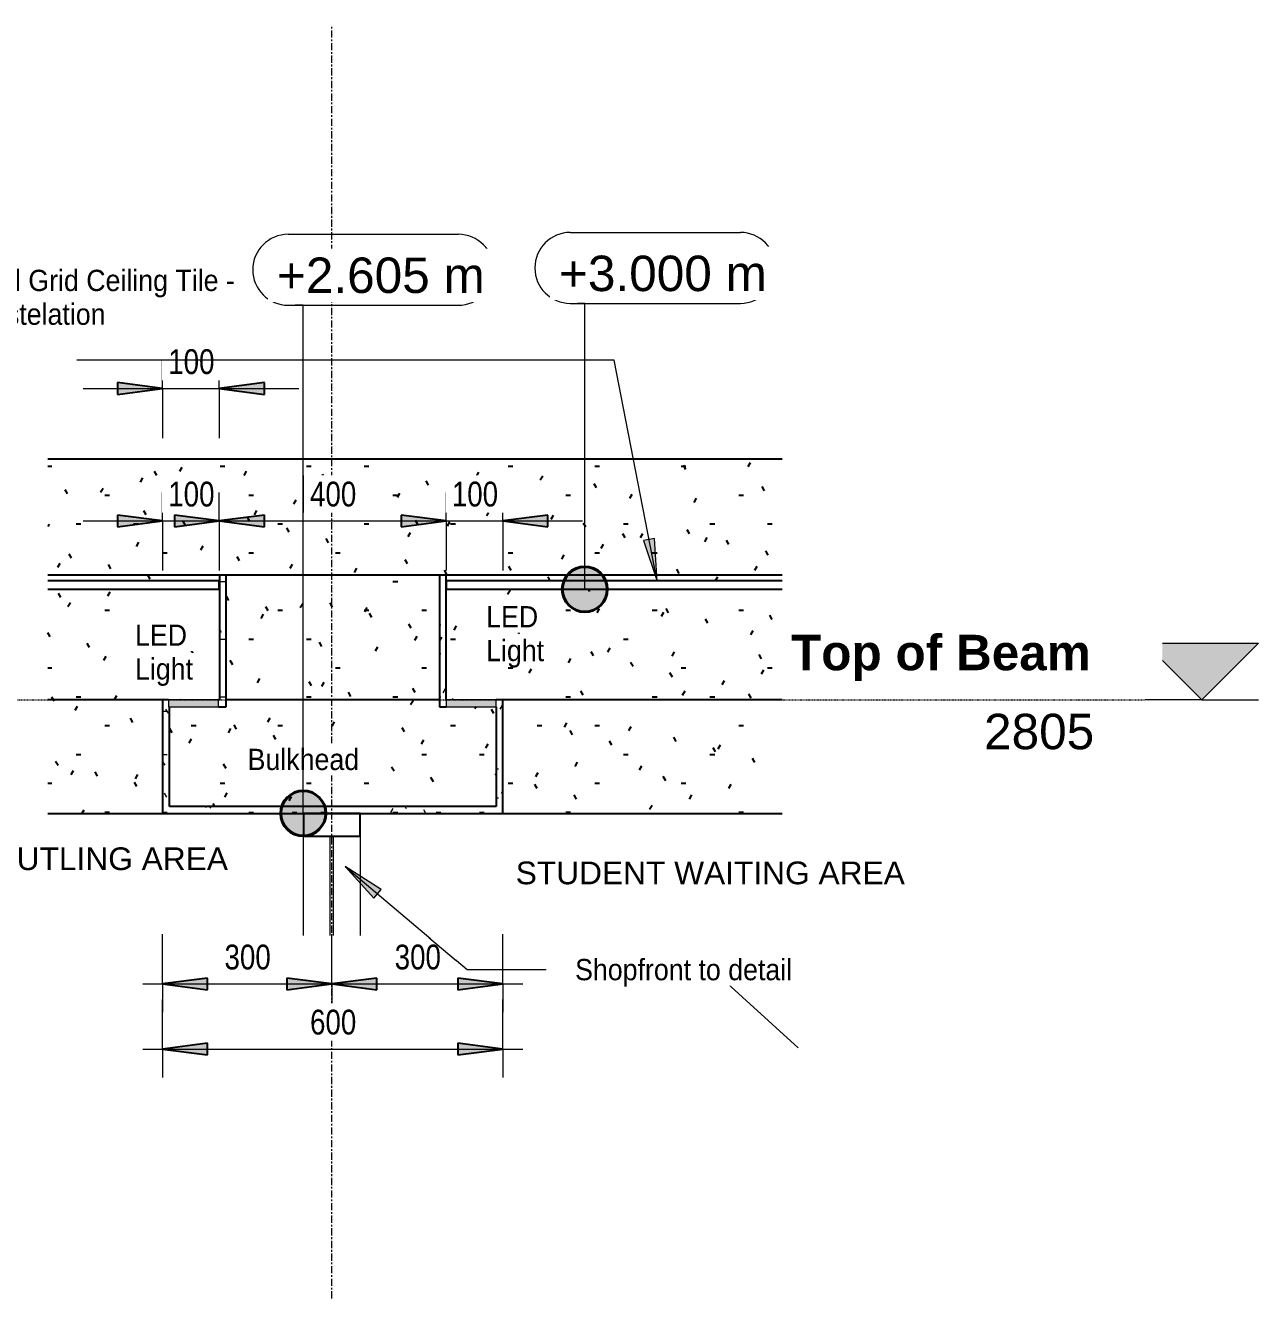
# Model space of a CAD drawing. Header units: millimetres. Extents: x 2814 to 112404, y -27229 to 26301.
# Drawn here: x 92005 to 94179, y 1750 to 3994 of the extents above; entities that cross this region are included whole.
import ezdxf

# ---------------------------------------------------------------- set-up
doc = ezdxf.new("R2010")
doc.units = ezdxf.units.MM
doc.linetypes.add('1000 Dashed', pattern=[2, 1, -1])
doc.linetypes.add('Grid Line', pattern=[22.225, 12.7, -3.175, 3.175, -3.175])
for name, color, linetype, lineweight in [('A-ANNO-DIMS', 211, 'Continuous', 5), ('A-ANNO-DIMS-25', 211, 'Continuous', 5), ('A-AREA-IDEN', 2, 'Continuous', 5), ('A-CLNG', 13, 'Continuous', 9), ('A-CLNG-PATT', 13, 'Continuous', 9), ('A-DETL-GENF', 92, 'Continuous', 5), ('A-DETL-THIN', 151, 'Continuous', 5), ('A-FLOR-LEVL', 51, 'Continuous', 5), ('A-GLAZ-CURT', 52, 'Continuous', 5), ('A-GLAZ-CWMG', 51, 'Continuous', 5), ('G-ANNO-DIMS', 111, 'Continuous', 5), ('G-ANNO-TEXT', 231, 'Continuous', 5), ('S-GRID', 1, 'Continuous', 5)]:
    doc.layers.add(name, color=color, linetype=linetype, lineweight=lineweight)
doc.styles.add('Arial_10', font='arial.ttf', dxfattribs={"height": 62.5})
doc.styles.add('Arial_11', font='arial.ttf', dxfattribs={"width": 0.8, "height": 43.75})
doc.styles.add('Arial_12', font='arial.ttf', dxfattribs={"width": 0.9, "height": 37.5})
doc.styles.add('Arial_13', font='arial.ttf', dxfattribs={"height": 40})
doc.styles.add('Arial_B_1', font='arialbd.ttf', dxfattribs={"height": 62.5})
doc.dimstyles.new('SVA_Arc_Length-1_8mm_BLUE_Arrow_4', dxfattribs={"dimscale": 304.8, "dimtxt": 44.636349, "dimasz": 0.260417, "dimexe": 0.164042, "dimexo": 0.0625, "dimgap": 0.04101, "dimtad": 1, "dimdec": 0, "dimrnd": 5, "dimzin": 0, "dimdsep": 46, "dimtxsty": 'Arial_11', "dimsah": 1, "dimcen": 0.09, "dimdle": 0.114829, "dimazin": 0, "dimtfac": 1, "dimtdec": 4, "dimtix": 1, "dimtmove": 0, "dimatfit": 3, "dimfxl": 0.287073, "dimfxlon": 1, "dimtvp": 1, "dimtfill": 1, "dimtolj": 1, "dimtzin": 0, "dimarcsym": 2})
pattern_1 = [(0, (1009.8, 3166.025), (203.2, 50.8), [8.382, -144.018, 8.382, -144.018, -812.8]), (0, (1009.8, 3166.025), (203.2, 50.8), [-304.8, 8.382, -296.418, 8.382, -144.018, -355.6]), (0, (1009.8, 3166.025), (203.2, 50.8), [-762, 8.382, -93.218, 8.382, -245.618]), (120, (1086, 3191.425), (-145.5941, 150.57636), [8.382, -144.018, 8.382, -144.018, -812.8]), (120, (1086, 3191.425), (-145.5941, 150.57636), [-304.8, 8.382, -296.418, 8.382, -144.018, -355.6]), (120, (1086, 3191.425), (-145.5941, 150.57636), [-762, 8.382, -93.218, 8.382, -245.618]), (240, (1111.4, 3293.025), (-57.6059, -201.37636), [8.382, -144.018, 8.382, -144.018, -812.8]), (240, (1111.4, 3293.025), (-57.6059, -201.37636), [-304.8, 8.382, -296.418, 8.382, -144.018, -355.6]), (240, (1111.4, 3293.025), (-57.6059, -201.37636), [-762, 8.382, -93.218, 8.382, -245.618])]

# ---------------------------------------------------------------- blocks, each defined once
blk = doc.blocks.new('Rectangular Mullion - Rectangular Mullion 1-1416826-Bulkhead Detail - 02')
at = {"layer": 'A-GLAZ-CWMG', "lineweight": 25}
for p, q in [((5822.6, 2605), (5822.6, 2565)), ((5922.6, 2605), (5822.6, 2605)), ((5922.6, 2565), (5922.6, 2605)), ((5822.6, 2565), (5922.6, 2565))]:
    blk.add_line(p, q, dxfattribs=at)
blk = doc.blocks.new('System Panel - Glazed-1437304-Bulkhead Detail - 02')
at = {"layer": 'A-GLAZ-CURT', "lineweight": 15}
for p, q in [((5869.3, 2565), (5869.3, 2389.8)), ((5875.8, 2565), (5869.3, 2565)), ((5875.8, 2389.8), (5875.8, 2565))]:
    blk.add_line(p, q, dxfattribs=at)
blk = doc.blocks.new('Rectangular Mullion - Rectangular Mullion 1-1437300-Bulkhead Detail - 02')
at = {"layer": 'A-GLAZ-CWMG', "lineweight": 15}
for p, q in [((5822.6, 2389.8), (5822.6, 2565)), ((5922.6, 2565), (5922.6, 2389.8))]:
    blk.add_line(p, q, dxfattribs=at)
blk = doc.blocks.new('Ceilings 2 - Ceilings 2-1432844-Bulkhead Detail - 02')
at = {"layer": 'A-CLNG-PATT', "lineweight": 25}
h = blk.add_hatch(dxfattribs=at)
h.set_pattern_fill('FP_35', color=256, style=0, pattern_type=2)
h.set_pattern_definition(pattern_1)
h.paths.add_polyline_path([(6019.5, 3025), (6666.7, 3025), (6666.7, 3230), (5372.3, 3230), (5372.3, 3025), (5706.2, 3025)])
h = blk.add_hatch(dxfattribs=at)
h.set_pattern_fill('FP_35', color=256, style=0, pattern_type=2)
h.set_pattern_definition(pattern_1)
h.paths.add_polyline_path([(6162.6, 2805), (6666.7, 2805), (6666.7, 3000), (6074.6, 3000), (6074.6, 2805)])
h.paths.add_polyline_path([(5674.6, 2805), (5674.6, 3000), (5372.3, 3000), (5372.3, 2805), (5673.1, 2805)])
h.paths.add_polyline_path([(5695.7, 2805), (6062.6, 2805), (6062.6, 3025), (5686.6, 3025), (5686.6, 2805)])
h.paths.add_polyline_path([(6074.6, 3015), (6666.7, 3015), (6666.7, 3025), (6074.6, 3025)])
h.paths.add_polyline_path([(5674.6, 3015), (5674.6, 3025), (5372.3, 3025), (5372.3, 3015), (5463.9, 3015)])
at = {"layer": 'A-CLNG-PATT', "lineweight": 15}
h = blk.add_hatch(dxfattribs=at)
h.set_pattern_fill('FP_34', color=256, style=0, pattern_type=2)
h.set_pattern_definition([(0, (1009.8, 3166.025), (101.6, 25.4), [8.382, -67.818, 8.382, -67.818, -406.4]), (0, (1009.8, 3166.025), (101.6, 25.4), [-152.4, 8.382, -144.018, 8.382, -67.818, -177.8]), (0, (1009.8, 3166.025), (101.6, 25.4), [-381, 8.382, -42.418, 8.382, -118.618]), (120, (1047.9, 3178.725), (-72.79705, 75.28818), [8.382, -67.818, 8.382, -67.818, -406.4]), (120, (1047.9, 3178.725), (-72.79705, 75.28818), [-152.4, 8.382, -144.018, 8.382, -67.818, -177.8]), (120, (1047.9, 3178.725), (-72.79705, 75.28818), [-381, 8.382, -42.418, 8.382, -118.618]), (240, (1060.6, 3229.525), (-28.80295, -100.68818), [8.382, -67.818, 8.382, -67.818, -406.4]), (240, (1060.6, 3229.525), (-28.80295, -100.68818), [-152.4, 8.382, -144.018, 8.382, -67.818, -177.8]), (240, (1060.6, 3229.525), (-28.80295, -100.68818), [-381, 8.382, -42.418, 8.382, -118.618])])
h.paths.add_polyline_path([(6162.6, 2793), (6162.6, 2793), (6074.6, 2793)])
h.paths.add_polyline_path([(5574.6, 2605), (6174.6, 2605), (6174.6, 2805), (6162.6, 2805), (6162.6, 2617), (5586.6, 2617), (5586.6, 2793), (5585.1, 2793), (5585.1, 2805), (5574.6, 2805)])
h.paths.add_polyline_path([(6062.6, 2793), (6074.6, 2793), (6074.6, 3025), (6062.6, 3025), (6062.6, 2805)])
h.paths.add_polyline_path([(5686.6, 2793), (5686.6, 3025), (5674.6, 3025), (5674.6, 2805), (5673.1, 2804.8), (5673.1, 2793)])
at = {"layer": 'A-CLNG-PATT', "lineweight": 25}
h = blk.add_hatch(dxfattribs=at)
h.set_pattern_fill('FP_35', color=256, style=0, pattern_type=2)
h.set_pattern_definition(pattern_1)
edge = h.paths.add_edge_path()
edge.add_line((6666.7, 2805), (6174.6, 2805))
edge.add_line((6174.6, 2805), (6174.6, 2605))
edge.add_line((6174.6, 2605), (6666.7, 2605))
h.paths.add_polyline_path([(5574.6, 2605), (5574.6, 2805), (5372.3, 2805), (5372.3, 2605)])
h.paths.add_polyline_path([(5695.7, 2617), (6162.6, 2617), (6162.6, 2793), (6062.6, 2793), (6062.6, 2805), (5686.6, 2805), (5686.6, 2793), (5586.6, 2793), (5586.6, 2617)])
at = {"layer": 'A-CLNG', "lineweight": 25}
for p, q in [((5372.3, 3230), (6666.7, 3230)), ((5674.6, 3025), (5372.3, 3025)), ((5686.6, 3025), (5674.6, 3025)), ((5674.6, 3025), (5674.6, 2805)), ((5686.6, 2793), (5686.6, 3025)), ((6062.6, 3025), (5686.6, 3025)), ((6074.6, 3025), (6062.6, 3025)), ((6062.6, 3025), (6062.6, 2793)), ((6074.6, 2805), (6074.6, 3025)), ((6666.7, 3025), (6074.6, 3025)), ((5574.6, 2805), (5372.3, 2805)), ((5585.1, 2805), (5574.6, 2805)), ((5574.6, 2805), (5574.6, 2605)), ((5674.6, 2805), (5673.1, 2805)), ((6062.6, 2805), (5686.6, 2805)), ((6174.6, 2805), (6162.6, 2805)), ((6174.6, 2605), (6174.6, 2805)), ((6666.7, 2805), (6174.6, 2805)), ((5586.6, 2617), (5586.6, 2793)), ((5673.1, 2793), (5686.6, 2793)), ((6062.6, 2793), (6074.6, 2793)), ((6162.6, 2793), (6162.6, 2617)), ((5372.3, 2605), (5574.6, 2605)), ((5574.6, 2605), (6174.6, 2605)), ((6162.6, 2617), (5586.6, 2617)), ((6174.6, 2605), (6666.7, 2605))]:
    blk.add_line(p, q, dxfattribs=at)
blk = doc.blocks.new('Level - Triangle-14417-Bulkhead Detail - 02')
at = {"layer": 'A-FLOR-LEVL'}
blk.add_hatch(color=256, dxfattribs=at).paths.add_polyline_path([(7406.7, 2805), (7306.7, 2905), (7506.7, 2905)])
for p, q in [((7306.7, 2905), (7406.7, 2805)), ((7306.7, 2905), (7506.7, 2905)), ((7506.7, 2905), (7406.7, 2805)), ((7406.7, 2805), (7306.7, 2805)), ((7406.7, 2805), (7506.7, 2805))]:
    blk.add_line(p, q, dxfattribs=at)
blk = doc.blocks.new('DIMBLOCK83-Bulkhead Detail - 02')
at = {"layer": 'A-ANNO-DIMS-25', "lineweight": 25}
for points in [[(92247, 2304.4), (92326.4, 2293.9), (92326.4, 2314.8)], [(92545.5, 2304.4), (92466.2, 2314.8), (92466.2, 2293.9)], [(92545.5, 2304.4), (92624.9, 2293.9), (92624.9, 2314.8)]]:
    blk.add_hatch(color=256, dxfattribs=at).paths.add_polyline_path(points)
at = {"layer": 'A-ANNO-DIMS-25'}
for p, q in [((92247, 2304.4), (92247, 2391.9)), ((92545.5, 2304.4), (92545.5, 2391.9)), ((92212, 2304.4), (92545.5, 2304.4)), ((92247, 2304.4), (92247, 2254.4)), ((92545.5, 2304.4), (92545.5, 2254.4))]:
    blk.add_line(p, q, dxfattribs=at)
at = {"layer": 'A-ANNO-DIMS-25', "lineweight": 25}
for p, q in [((92326.4, 2314.8), (92247, 2304.4)), ((92326.4, 2293.9), (92326.4, 2314.8)), ((92545.5, 2304.4), (92466.2, 2314.8)), ((92466.2, 2314.8), (92466.2, 2293.9)), ((92624.9, 2314.8), (92545.5, 2304.4)), ((92624.9, 2293.9), (92624.9, 2314.8)), ((92247, 2304.4), (92326.4, 2293.9)), ((92466.2, 2293.9), (92545.5, 2304.4)), ((92545.5, 2304.4), (92624.9, 2293.9))]:
    blk.add_line(p, q, dxfattribs=at)
at = {"layer": 'A-ANNO-DIMS-25', "color": 0, "insert": (92356.1, 2373.7), "char_height": 43.75, "width": 96.415, "attachment_point": 1, "line_spacing_factor": 0.941778, "style": 'Arial_11', "bg_fill": 3, "box_fill_scale": 1.25, "bg_fill_color": 256, "bg_fill_true_color": 13158600, "bg_fill_transparency": 0}
blk.add_mtext('300', dxfattribs=at)
blk = doc.blocks.new('DIMBLOCK84-Bulkhead Detail - 02')
at = {"layer": 'A-ANNO-DIMS-25', "lineweight": 25}
for points in [[(92545.5, 2304.4), (92466.2, 2314.8), (92466.2, 2293.9)], [(92545.5, 2304.4), (92624.9, 2293.9), (92624.9, 2314.8)], [(92847, 2304.4), (92767.7, 2314.8), (92767.7, 2293.9)]]:
    blk.add_hatch(color=256, dxfattribs=at).paths.add_polyline_path(points)
at = {"layer": 'A-ANNO-DIMS-25'}
for p, q in [((92545.5, 2304.4), (92545.5, 2391.9)), ((92847, 2304.4), (92847, 2391.9)), ((92545.5, 2304.4), (92882, 2304.4)), ((92545.5, 2304.4), (92545.5, 2254.4)), ((92847, 2304.4), (92847, 2254.4))]:
    blk.add_line(p, q, dxfattribs=at)
at = {"layer": 'A-ANNO-DIMS-25', "lineweight": 25}
for p, q in [((92545.5, 2304.4), (92466.2, 2314.8)), ((92466.2, 2314.8), (92466.2, 2293.9)), ((92624.9, 2314.8), (92545.5, 2304.4)), ((92624.9, 2293.9), (92624.9, 2314.8)), ((92847, 2304.4), (92767.7, 2314.8)), ((92767.7, 2314.8), (92767.7, 2293.9)), ((92466.2, 2293.9), (92545.5, 2304.4)), ((92545.5, 2304.4), (92624.9, 2293.9)), ((92767.7, 2293.9), (92847, 2304.4))]:
    blk.add_line(p, q, dxfattribs=at)
at = {"layer": 'A-ANNO-DIMS-25', "color": 0, "insert": (92656.1, 2373.7), "char_height": 43.75, "width": 96.415, "attachment_point": 1, "line_spacing_factor": 0.941778, "style": 'Arial_11', "bg_fill": 3, "box_fill_scale": 1.25, "bg_fill_color": 256, "bg_fill_true_color": 13158600, "bg_fill_transparency": 0}
blk.add_mtext('300', dxfattribs=at)
blk = doc.blocks.new('DIMBLOCK85-Bulkhead Detail - 02')
at = {"layer": 'A-ANNO-DIMS-25', "lineweight": 25}
for points in [[(92247, 3353.9), (92167.7, 3364.4), (92167.7, 3343.5)], [(92347, 3353.9), (92426.4, 3343.5), (92426.4, 3364.4)]]:
    blk.add_hatch(color=256, dxfattribs=at).paths.add_polyline_path(points)
at = {"layer": 'A-ANNO-DIMS-25'}
for p, q in [((92247, 3353.9), (92247, 3403.9)), ((92347, 3353.9), (92347, 3403.9)), ((92107, 3353.9), (92487.1, 3353.9)), ((92247, 3353.9), (92247, 3266.4)), ((92347, 3353.9), (92347, 3266.4))]:
    blk.add_line(p, q, dxfattribs=at)
at = {"layer": 'A-ANNO-DIMS-25', "lineweight": 25}
for p, q in [((92247, 3353.9), (92167.7, 3364.4)), ((92167.7, 3364.4), (92167.7, 3343.5)), ((92167.7, 3343.5), (92247, 3353.9)), ((92426.4, 3364.4), (92347, 3353.9)), ((92347, 3353.9), (92426.4, 3343.5)), ((92426.4, 3343.5), (92426.4, 3364.4))]:
    blk.add_line(p, q, dxfattribs=at)
at = {"layer": 'A-ANNO-DIMS-25', "color": 0, "insert": (92256.9, 3423.2), "char_height": 43.75, "width": 96.415, "attachment_point": 1, "line_spacing_factor": 0.941778, "style": 'Arial_11', "bg_fill": 3, "box_fill_scale": 1.25, "bg_fill_color": 256, "bg_fill_true_color": 13158600, "bg_fill_transparency": 0}
blk.add_mtext('100', dxfattribs=at)
blk = doc.blocks.new('DIMBLOCK86-Bulkhead Detail - 02')
at = {"layer": 'A-ANNO-DIMS-25', "lineweight": 25}
for points in [[(92247, 2189.7), (92326.4, 2179.2), (92326.4, 2200.1)], [(92847, 2189.7), (92767.7, 2200.1), (92767.7, 2179.2)]]:
    blk.add_hatch(color=256, dxfattribs=at).paths.add_polyline_path(points)
at = {"layer": 'A-ANNO-DIMS-25'}
for p, q in [((92247, 2189.7), (92247, 2277.2)), ((92847, 2189.7), (92847, 2277.2)), ((92212, 2189.7), (92882, 2189.7)), ((92247, 2189.7), (92247, 2139.7)), ((92847, 2189.7), (92847, 2139.7))]:
    blk.add_line(p, q, dxfattribs=at)
at = {"layer": 'A-ANNO-DIMS-25', "lineweight": 25}
for p, q in [((92326.4, 2200.1), (92247, 2189.7)), ((92326.4, 2179.2), (92326.4, 2200.1)), ((92847, 2189.7), (92767.7, 2200.1)), ((92767.7, 2200.1), (92767.7, 2179.2)), ((92247, 2189.7), (92326.4, 2179.2)), ((92767.7, 2179.2), (92847, 2189.7))]:
    blk.add_line(p, q, dxfattribs=at)
at = {"layer": 'A-ANNO-DIMS-25', "color": 0, "insert": (92506.9, 2259), "char_height": 43.75, "width": 96.415, "attachment_point": 1, "line_spacing_factor": 0.941778, "style": 'Arial_11', "bg_fill": 3, "box_fill_scale": 1.25, "bg_fill_color": 256, "bg_fill_true_color": 13158600, "bg_fill_transparency": 0}
blk.add_mtext('600', dxfattribs=at)
blk = doc.blocks.new('DIMBLOCK87-Bulkhead Detail - 02')
at = {"layer": 'A-ANNO-DIMS-25', "lineweight": 25}
for points in [[(92247, 3120.4), (92167.7, 3130.9), (92167.7, 3110)], [(92347, 3120.4), (92426.4, 3110), (92426.4, 3130.9)]]:
    blk.add_hatch(color=256, dxfattribs=at).paths.add_polyline_path(points)
at = {"layer": 'A-ANNO-DIMS-25'}
for p, q in [((92247, 3120.4), (92247, 3170.4)), ((92347, 3120.4), (92347, 3170.4)), ((92107, 3120.4), (92347, 3120.4)), ((92247, 3120.4), (92247, 3032.9)), ((92347, 3120.4), (92347, 3032.9))]:
    blk.add_line(p, q, dxfattribs=at)
at = {"layer": 'A-ANNO-DIMS-25', "lineweight": 25}
for p, q in [((92247, 3120.4), (92167.7, 3130.9)), ((92167.7, 3130.9), (92167.7, 3110)), ((92167.7, 3110), (92247, 3120.4)), ((92426.4, 3130.9), (92347, 3120.4)), ((92347, 3120.4), (92426.4, 3110)), ((92426.4, 3110), (92426.4, 3130.9))]:
    blk.add_line(p, q, dxfattribs=at)
at = {"layer": 'A-ANNO-DIMS-25', "color": 0, "insert": (92256.9, 3189.7), "char_height": 43.75, "width": 96.415, "attachment_point": 1, "line_spacing_factor": 0.941778, "style": 'Arial_11', "bg_fill": 3, "box_fill_scale": 1.25, "bg_fill_color": 256, "bg_fill_true_color": 13158600, "bg_fill_transparency": 0}
blk.add_mtext('100', dxfattribs=at)
blk = doc.blocks.new('DIMBLOCK88-Bulkhead Detail - 02')
at = {"layer": 'A-ANNO-DIMS-25', "lineweight": 25}
for points in [[(92347, 3120.4), (92267.7, 3130.9), (92267.7, 3110)], [(92347, 3120.4), (92426.4, 3110), (92426.4, 3130.9)], [(92747, 3120.4), (92667.7, 3130.9), (92667.7, 3110)]]:
    blk.add_hatch(color=256, dxfattribs=at).paths.add_polyline_path(points)
at = {"layer": 'A-ANNO-DIMS-25'}
for p, q in [((92347, 3120.4), (92347, 3170.4)), ((92747, 3120.4), (92747, 3170.4)), ((92347, 3120.4), (92747, 3120.4)), ((92347, 3120.4), (92347, 3032.9)), ((92747, 3120.4), (92747, 3032.9))]:
    blk.add_line(p, q, dxfattribs=at)
at = {"layer": 'A-ANNO-DIMS-25', "lineweight": 25}
for p, q in [((92347, 3120.4), (92267.7, 3130.9)), ((92267.7, 3130.9), (92267.7, 3110)), ((92267.7, 3110), (92347, 3120.4)), ((92426.4, 3130.9), (92347, 3120.4)), ((92347, 3120.4), (92426.4, 3110)), ((92426.4, 3110), (92426.4, 3130.9)), ((92747, 3120.4), (92667.7, 3130.9)), ((92667.7, 3130.9), (92667.7, 3110)), ((92667.7, 3110), (92747, 3120.4))]:
    blk.add_line(p, q, dxfattribs=at)
at = {"layer": 'A-ANNO-DIMS-25', "color": 0, "insert": (92506.9, 3189.7), "char_height": 43.75, "width": 96.415, "attachment_point": 1, "line_spacing_factor": 0.941778, "style": 'Arial_11', "bg_fill": 3, "box_fill_scale": 1.25, "bg_fill_color": 256, "bg_fill_true_color": 13158600, "bg_fill_transparency": 0}
blk.add_mtext('400', dxfattribs=at)
blk = doc.blocks.new('DIMBLOCK89-Bulkhead Detail - 02')
at = {"layer": 'A-ANNO-DIMS-25', "lineweight": 25}
for points in [[(92747, 3120.4), (92667.7, 3130.9), (92667.7, 3110)], [(92847, 3120.4), (92926.4, 3110), (92926.4, 3130.9)]]:
    blk.add_hatch(color=256, dxfattribs=at).paths.add_polyline_path(points)
at = {"layer": 'A-ANNO-DIMS-25'}
for p, q in [((92747, 3120.4), (92747, 3170.4)), ((92847, 3120.4), (92847, 3170.4)), ((92747, 3120.4), (92987.1, 3120.4)), ((92747, 3120.4), (92747, 3032.9)), ((92847, 3120.4), (92847, 3032.9))]:
    blk.add_line(p, q, dxfattribs=at)
at = {"layer": 'A-ANNO-DIMS-25', "lineweight": 25}
for p, q in [((92747, 3120.4), (92667.7, 3130.9)), ((92667.7, 3130.9), (92667.7, 3110)), ((92667.7, 3110), (92747, 3120.4)), ((92926.4, 3130.9), (92847, 3120.4)), ((92847, 3120.4), (92926.4, 3110)), ((92926.4, 3110), (92926.4, 3130.9))]:
    blk.add_line(p, q, dxfattribs=at)
at = {"layer": 'A-ANNO-DIMS-25', "color": 0, "insert": (92756.9, 3189.7), "char_height": 43.75, "width": 96.415, "attachment_point": 1, "line_spacing_factor": 0.941778, "style": 'Arial_11', "bg_fill": 3, "box_fill_scale": 1.25, "bg_fill_color": 256, "bg_fill_true_color": 13158600, "bg_fill_transparency": 0}
blk.add_mtext('100', dxfattribs=at)
blk = doc.blocks.new('Spot Elevations - SVA_Spot Elevation - plan FFL-V35-Bulkhead Detail - 02')
at = {"layer": 'G-ANNO-DIMS'}
for p, q in [((6293.2, 3629), (6593.2, 3629)), ((6293.2, 3504), (6593.2, 3504))]:
    blk.add_line(p, q, dxfattribs=at)
for centre, start, end in [((6293.2, 3566.5), 90, 270), ((6593.2, 3566.5), 270, 90)]:
    blk.add_arc(centre, 62.5, start, end, dxfattribs=at)

msp = doc.modelspace()

# ---------------------------------------------------------------- hatches: boundary and pattern name
at = {"layer": 'A-DETL-GENF', "lineweight": 15}
for points in [[(92345.5, 2793), (92345.5, 2805), (92257.5, 2805), (92257.5, 2793)], [(92835, 2793), (92835, 2805), (92747, 2805), (92747, 2793)]]:
    msp.add_hatch(color=11, dxfattribs=at).paths.add_polyline_path(points)
at = {"layer": 'G-ANNO-DIMS', "lineweight": 40}
h = msp.add_hatch(color=256, dxfattribs=at)
edge = h.paths.add_edge_path()
edge.add_arc((92495, 2605), 39.7, 0, 360)
at = {"layer": 'G-ANNO-TEXT'}
for points in [[(93119, 3014.1), (93114.4, 3089.7), (93095, 3085.9)], [(92568.6, 2511.4), (92619.5, 2455.5), (92632.3, 2470.6)]]:
    msp.add_hatch(color=7, dxfattribs=at).paths.add_polyline_path(points)

# ---------------------------------------------------------------- linework, layer by layer
at = {"layer": 'A-AREA-IDEN'}
msp.add_line((93367.3, 2191.7), (93223.3, 2323), dxfattribs=at)
at = {"layer": 'A-CLNG', "lineweight": 25}
for p, q in [((92347, 3015), (92044.8, 3015)), ((92347, 3000), (92347, 3015)), ((93339.2, 3015), (92747, 3015)), ((92747, 3015), (92747, 3000)), ((92044.8, 3000), (92347, 3000)), ((92747, 3000), (93339.2, 3000))]:
    msp.add_line(p, q, dxfattribs=at)
at = {"layer": 'A-DETL-THIN', "lineweight": 15}
for p, q in [((92345.5, 2805), (92257.5, 2805)), ((92257.5, 2805), (92257.5, 2793)), ((92345.5, 2793), (92345.5, 2805)), ((92835, 2805), (92747, 2805)), ((92747, 2805), (92747, 2793)), ((92835, 2793), (92835, 2805)), ((92257.5, 2793), (92345.5, 2793)), ((92747, 2793), (92835, 2793))]:
    msp.add_line(p, q, dxfattribs=at)
at = {"layer": 'G-ANNO-DIMS'}
for p, q in [((92495, 3500.7), (92480.9, 3500.7)), ((92991.3, 3504), (92978.2, 3504))]:
    msp.add_line(p, q, dxfattribs=at)
at = {"layer": 'G-ANNO-DIMS', "lineweight": 40}
msp.add_circle((92495, 2605), 39.7, dxfattribs=at)
at = {"layer": 'G-ANNO-TEXT', "color": 7}
for p, q in [((93119, 3014.1), (93043.2, 3403.9)), ((93114.4, 3089.7), (93095, 3085.9)), ((93095, 3085.9), (93119, 3014.1)), ((93119, 3014.1), (93114.4, 3089.7)), ((92568.6, 2511.4), (92619.5, 2455.5)), ((92632.3, 2470.6), (92568.6, 2511.4)), ((92619.5, 2455.5), (92632.3, 2470.6))]:
    msp.add_line(p, q, dxfattribs=at)
at = {"layer": 'S-GRID', "linetype": 'Grid Line'}
msp.add_line((92545.5, 1749.9), (92545.5, 3993.8), dxfattribs=at)

# ---------------------------------------------------------------- block references
at = {"layer": 'A-CLNG', "lineweight": 25}
msp.add_blockref('Ceilings 2 - Ceilings 2-1432844-Bulkhead Detail - 02', (86672.5, 0), dxfattribs=at)
at = {"layer": 'A-FLOR-LEVL'}
msp.add_blockref('Level - Triangle-14417-Bulkhead Detail - 02', (86672.5, 0), dxfattribs=at)
at = {"layer": 'A-GLAZ-CURT', "lineweight": 15}
msp.add_blockref('System Panel - Glazed-1437304-Bulkhead Detail - 02', (86672.5, 0), dxfattribs=at)
at = {"layer": 'A-GLAZ-CWMG', "lineweight": 15}
for name in ['Rectangular Mullion - Rectangular Mullion 1-1416826-Bulkhead Detail - 02', 'Rectangular Mullion - Rectangular Mullion 1-1437300-Bulkhead Detail - 02']:
    msp.add_blockref(name, (86672.5, 0), dxfattribs=at)
at = {"layer": 'G-ANNO-DIMS'}
msp.add_blockref('Spot Elevations - SVA_Spot Elevation - plan FFL-V35-Bulkhead Detail - 02', (86672.5, 0), dxfattribs=at)

# ---------------------------------------------------------------- texts
at = {"layer": 'A-AREA-IDEN', "char_height": 40, "attachment_point": 1, "style": 'Arial_13'}
for s, insert, width in [('STUDENT CONSUTLING AREA', (91548.9, 2545.1), 1008.122), ('STUDENT WAITING AREA', (92869.5, 2520.1), 855.801)]:
    msp.add_mtext(s, dxfattribs=dict(at, insert=insert, width=width))
at = {"layer": 'A-FLOR-LEVL', "insert": (93695.2, 2780.6), "char_height": 62.5, "width": 232.489, "attachment_point": 1, "style": 'Arial_10', "bg_fill": 3, "box_fill_scale": 1.25, "bg_fill_color": 256, "bg_fill_true_color": 13158600, "bg_fill_transparency": 0}
msp.add_mtext('2805', dxfattribs=at)
at = {"layer": 'G-ANNO-TEXT', "color": 7, "insert": (91758.6, 3563.2), "char_height": 37.5, "width": 757.595, "attachment_point": 1, "style": 'Arial_12', "bg_fill": 3, "box_fill_scale": 1.25, "bg_fill_color": 256, "bg_fill_true_color": 13158600, "bg_fill_transparency": 0}
msp.add_mtext('Suspended Grid Ceiling Tile - ', dxfattribs=at)

# ---------------------------------------------------------------- dimensions: what is measured, and where the dimension line sits
at = {"layer": 'A-ANNO-DIMS'}
dim = msp.add_linear_dim(base=(92347, 3353.9), p1=(92247, 3266.4), p2=(92347, 3266.4), dimstyle='SVA_Arc_Length-1_8mm_BLUE_Arrow_4', override={"dimpost": '<>', "dimfxl": 100}, dxfattribs=at)
dim.commit()
dim.dimension.update_dxf_attribs({"geometry": 'DIMBLOCK85-Bulkhead Detail - 02', "text_midpoint": (92297, 3388.7)})

# ---------------------------------------------------------------- next in the draw order: linework, layer by layer
at = {"layer": 'A-FLOR-LEVL', "linetype": '1000 Dashed'}
msp.add_line((84509, 2805), (93979.1, 2805), dxfattribs=at)
at = {"layer": 'G-ANNO-TEXT', "color": 7}
msp.add_line((93043.2, 3403.9), (92095.9, 3403.9), dxfattribs=at)

# ---------------------------------------------------------------- next in the draw order: block references
at = {"layer": 'G-ANNO-DIMS'}
msp.add_blockref('Spot Elevations - SVA_Spot Elevation - plan FFL-V35-Bulkhead Detail - 02', (86175.2, -3.3), dxfattribs=at)

# ---------------------------------------------------------------- next in the draw order: texts
at = {"layer": 'A-FLOR-LEVL', "insert": (93354.8, 2919.8), "char_height": 62.5, "width": 639.346, "attachment_point": 1, "style": 'Arial_B_1', "bg_fill": 3, "box_fill_scale": 1.25, "bg_fill_color": 256, "bg_fill_true_color": 13158600, "bg_fill_transparency": 0}
msp.add_mtext('Top of Beam', dxfattribs=at)
at = {"layer": 'G-ANNO-TEXT', "color": 7, "char_height": 37.5, "attachment_point": 1, "style": 'Arial_12', "bg_fill": 3, "box_fill_scale": 1.25, "bg_fill_color": 256, "bg_fill_true_color": 13158600, "bg_fill_transparency": 0}
for s, insert, width in [('OWA Constelation', (91758.6, 3503.7), 472.595), ('LED ', (92817.4, 2970.4), 128.07), ('LED ', (92198.3, 2937.9), 128.07), ('Bulkhead', (92396.9, 2718.9), 236.297), ('Shopfront to detail', (92974.2, 2348.4), 461.772)]:
    msp.add_mtext(s, dxfattribs=dict(at, insert=insert, width=width))

# ---------------------------------------------------------------- next in the draw order: dimensions: what is measured, and where the dimension line sits
at = {"layer": 'A-ANNO-DIMS'}
for base, p1, p2, override, picture, middle in [((92347, 3120.4), (92247, 3032.9), (92347, 3032.9), {"dimpost": '<>', "dimfxl": 100}, 'DIMBLOCK87-Bulkhead Detail - 02', (92297, 3155.3)), ((92545.5352093, 2304.3707549), (92247.0352093, 2391.8707549), (92545.5352093, 2391.8707549), {"dimpost": '<>', "dimfxl": 298.5}, 'DIMBLOCK83-Bulkhead Detail - 02', (92396.2852093, 2339.2232448))]:
    dim = msp.add_linear_dim(base=base, p1=p1, p2=p2, dimstyle='SVA_Arc_Length-1_8mm_BLUE_Arrow_4', override=override, dxfattribs=at)
    dim.commit()
    dim.dimension.update_dxf_attribs({"geometry": picture, "text_midpoint": middle})

# ---------------------------------------------------------------- next in the draw order: texts
at = {"layer": 'G-ANNO-TEXT', "color": 7, "char_height": 37.5, "width": 124.462, "attachment_point": 1, "style": 'Arial_12', "bg_fill": 3, "box_fill_scale": 1.25, "bg_fill_color": 256, "bg_fill_true_color": 13158600, "bg_fill_transparency": 0}
for insert in [(92817.4, 2910.8), (92198.3, 2878.4)]:
    msp.add_mtext('Light', dxfattribs=dict(at, insert=insert))

# ---------------------------------------------------------------- next in the draw order: dimensions: what is measured, and where the dimension line sits
at = {"layer": 'A-ANNO-DIMS'}
for base, p1, p2, override, picture, middle in [((92747, 3120.4), (92347, 3032.9), (92747, 3032.9), {"dimpost": '<>', "dimfxl": 400}, 'DIMBLOCK88-Bulkhead Detail - 02', (92547, 3155.3)), ((92847.0352093, 2304.3707549), (92545.5352093, 2391.8707549), (92847.0352093, 2391.8707549), {"dimpost": '<>', "dimfxl": 301.5}, 'DIMBLOCK84-Bulkhead Detail - 02', (92696.2852093, 2339.2232448))]:
    dim = msp.add_linear_dim(base=base, p1=p1, p2=p2, dimstyle='SVA_Arc_Length-1_8mm_BLUE_Arrow_4', override=override, dxfattribs=at)
    dim.commit()
    dim.dimension.update_dxf_attribs({"geometry": picture, "text_midpoint": middle})

# ---------------------------------------------------------------- next in the draw order: linework, layer by layer
at = {"layer": 'G-ANNO-DIMS'}
msp.add_line((92495, 2605), (92495, 3500.7), dxfattribs=at)
at = {"layer": 'G-ANNO-TEXT', "color": 7}
for p, q in [((92568.6, 2511.4), (92783.9, 2329.6)), ((92783.9, 2329.6), (92923.4, 2329.6))]:
    msp.add_line(p, q, dxfattribs=at)

# ---------------------------------------------------------------- next in the draw order: dimensions: what is measured, and where the dimension line sits
at = {"layer": 'A-ANNO-DIMS'}
for base, p1, p2, override, picture, middle in [((92847, 3120.4), (92747, 3032.9), (92847, 3032.9), {"dimpost": '<>', "dimfxl": 100}, 'DIMBLOCK89-Bulkhead Detail - 02', (92797, 3155.3)), ((92847, 2189.7), (92247, 2277.2), (92847, 2277.2), {"dimpost": '<>', "dimfxl": 600}, 'DIMBLOCK86-Bulkhead Detail - 02', (92547, 2224.5))]:
    dim = msp.add_linear_dim(base=base, p1=p1, p2=p2, dimstyle='SVA_Arc_Length-1_8mm_BLUE_Arrow_4', override=override, dxfattribs=at)
    dim.commit()
    dim.dimension.update_dxf_attribs({"geometry": picture, "text_midpoint": middle})

# ---------------------------------------------------------------- next in the draw order: hatches: boundary and pattern name
at = {"layer": 'G-ANNO-DIMS', "lineweight": 40}
h = msp.add_hatch(color=256, dxfattribs=at)
edge = h.paths.add_edge_path()
edge.add_arc((92991.3, 3000), 39.7, 0, 360)

# ---------------------------------------------------------------- next in the draw order: linework, layer by layer
at = {"layer": 'G-ANNO-DIMS'}
msp.add_line((92991.3, 3000), (92991.3, 3504), dxfattribs=at)
at = {"layer": 'G-ANNO-DIMS', "lineweight": 40}
msp.add_circle((92991.3, 3000), 39.7, dxfattribs=at)

# ---------------------------------------------------------------- next in the draw order: texts
at = {"layer": 'G-ANNO-DIMS', "insert": (92448.5, 3584.8), "char_height": 62.5, "width": 437.688, "attachment_point": 1, "line_spacing_factor": 0.941778, "style": 'Arial_10', "bg_fill": 3, "box_fill_scale": 1.25, "bg_fill_color": 256, "bg_fill_true_color": 13158600, "bg_fill_transparency": 0}
msp.add_mtext('+2.605 m', dxfattribs=at)

# ---------------------------------------------------------------- next in the draw order: texts
at = {"layer": 'G-ANNO-DIMS', "insert": (92945.8, 3588.1), "char_height": 62.5, "width": 437.688, "attachment_point": 1, "line_spacing_factor": 0.941778, "style": 'Arial_10', "bg_fill": 3, "box_fill_scale": 1.25, "bg_fill_color": 256, "bg_fill_true_color": 13158600, "bg_fill_transparency": 0}
msp.add_mtext('+3.000 m', dxfattribs=at)

doc.saveas('drawing.dxf')
